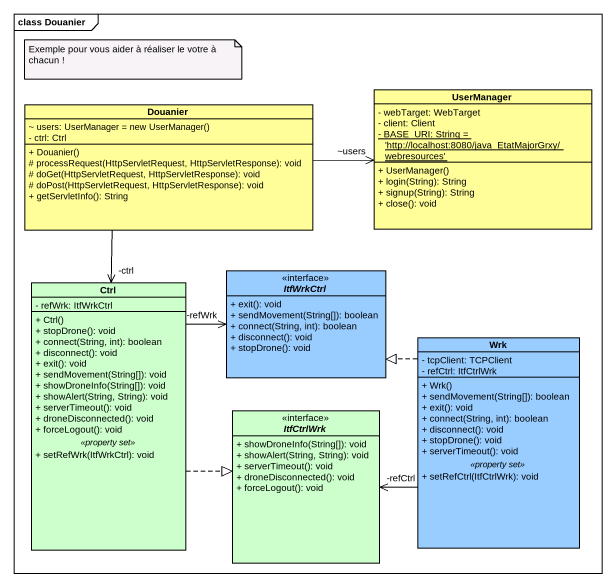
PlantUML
@startuml
mainframe class Douanier
hide circle
hide empty members
skinparam classAttributeIconSize 0
class Douanier #FFFE99 {
  {field} ~ users: UserManager = new UserManager()
  - ctrl: Ctrl
  + Douanier()
  # processRequest(HttpServletRequest, HttpServletResponse): void
  # doGet(HttpServletRequest, HttpServletResponse): void
  # doPost(HttpServletRequest, HttpServletResponse): void
  + getServletInfo(): String
}
class UserManager #FFFE99 {
  - webTarget: WebTarget
  - client: Client
  {static} - BASE_URI: String = 'http://localhost:8080/java_EtatMajorGrxy/webresources'
  + UserManager()
  + login(String): String
  + signup(String): String
  + close(): void
}
interface ItfWrkCtrl #99CCFF {
  + exit(): void
  + sendMovement(String[]): boolean
  + connect(String, int): boolean
  + disconnect(): void
  + stopDrone(): void
}
class Ctrl #CCFFCC {
  - refWrk: ItfWrkCtrl
  --
  + Ctrl()
  + stopDrone(): void
  + connect(String, int): boolean
  + disconnect(): void
  + exit(): void
  + sendMovement(String[]): void
  + showDroneInfo(String[]): void
  + showAlert(String, String): void
  + serverTimeout(): void
  + droneDisconnected(): void
  + forceLogout(): void
  .. <<property set>> ..
  + setRefWrk(ItfWrkCtrl): void
}
class Wrk #99CCFF {
  - tcpClient: TCPClient
  - refCtrl: ItfCtrlWrk
  --
  + Wrk()
  + sendMovement(String[]): boolean
  + exit(): void
  + connect(String, int): boolean
  + disconnect(): void
  + stopDrone(): void
  + serverTimeout(): void
  .. <<property set>> ..
  + setRefCtrl(ItfCtrlWrk): void
}
interface ItfCtrlWrk #CCFFCC {
  + showDroneInfo(String[]): void
  + showAlert(String, String): void
  + serverTimeout(): void
  + droneDisconnected(): void
  + forceLogout(): void
}
Douanier -right-> "~users" UserManager
Douanier --> "-ctrl" Ctrl
Ctrl -right-> "-refWrk" ItfWrkCtrl
Ctrl .right.|> ItfCtrlWrk
Wrk .up.|> ItfWrkCtrl
Wrk -left-> "-refCtrl" ItfCtrlWrk
note as N1
  Exemple pour vous aider à réaliser le votre à chacun !
end note
@enduml
